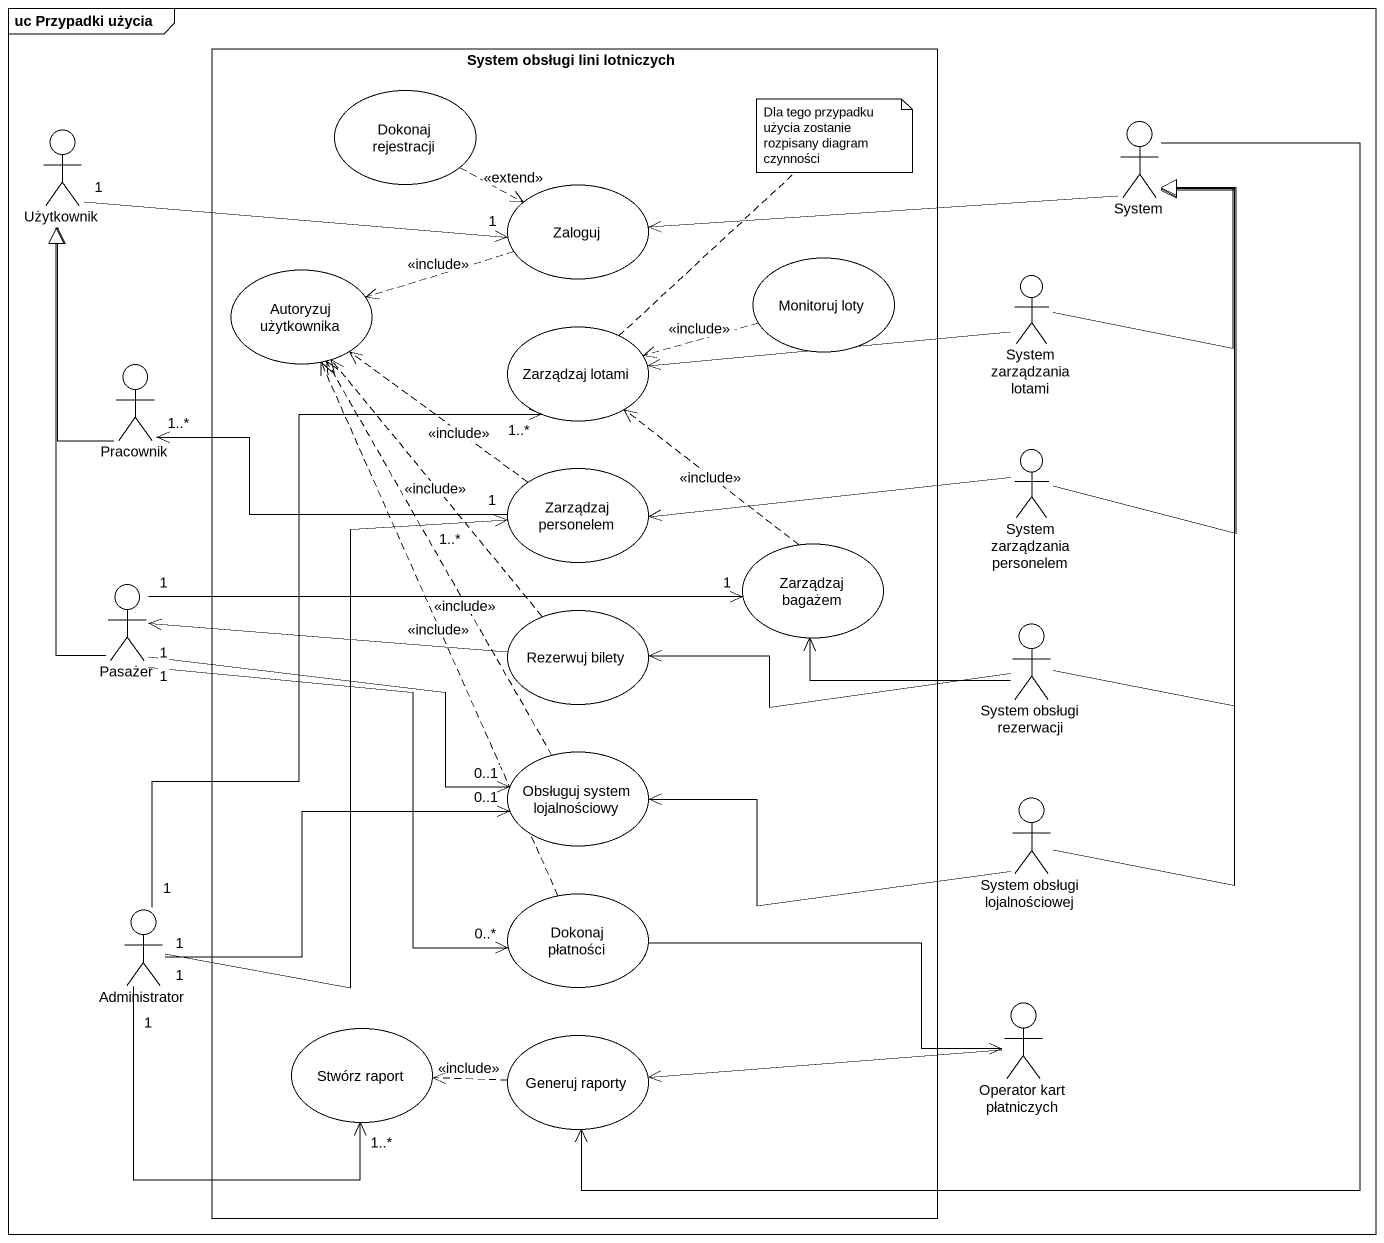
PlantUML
@startuml
mainframe uc Przypadki użycia
rectangle "System obsługi lini lotniczych" as System_obsługi_lini {
  usecase "Dokonaj rejestracji" as Dokonaj_rejestracji
  usecase Zaloguj
  usecase "Autoryzuj użytkownika" as Autoryzuj_użytkownika
  usecase "Monitoruj loty" as Monitoruj_loty
  usecase "Zarządzaj lotami" as Zarządzaj_lotami
  usecase "Zarządzaj personelem" as Zarządzaj_personelem
  usecase "Zarządzaj bagażem" as Zarządzaj_bagażem
  usecase "Rezerwuj bilety" as Rezerwuj_bilety
  usecase "Obsługuj system lojalnościowy" as Obsługuj_system
  usecase "Dokonaj płatności" as Dokonaj_płatności
  usecase "Stwórz raport" as Stwórz_raport
  usecase "Generuj raporty" as Generuj_raporty
}
actor Użytkownik
actor System
actor "System zarządzania lotami" as System_zarządzania_lotami
actor Pracownik
actor "System zarządzania personelem" as System_zarządzania
actor Pasażer
actor "System obsługi rezerwacji" as System_obsługi_rezerwacji
actor "System obsługi lojalnościowej" as System_obsługi
actor Administrator
actor "Operator kart płatniczych" as Operator_kart_płatniczych
Dokonaj_rejestracji .right.> Zaloguj : <<extend>>
Użytkownik "1" -right-> "1" Zaloguj
System -left-> Zaloguj
Zaloguj .left.> Autoryzuj_użytkownika : <<include>>
Monitoruj_loty .left.> Zarządzaj_lotami : <<include>>
System_zarządzania_lotami -up-|> System
Zarządzaj_lotami <-right- System_zarządzania_lotami
Pracownik -up-|> Użytkownik
Pracownik "1..*" <-right- "1" Zarządzaj_personelem
System_zarządzania -up-|> System
Zarządzaj_personelem .up.> Autoryzuj_użytkownika : <<include>>
Zarządzaj_personelem <-right- System_zarządzania
Zarządzaj_bagażem .up.> Zarządzaj_lotami : <<include>>
Zarządzaj_bagażem "1" <-left- "1" Pasażer
Zarządzaj_bagażem <-right- System_obsługi_rezerwacji
Pasażer -up-|> Użytkownik
Pasażer <-right- Rezerwuj_bilety
Pasażer "1" -right-> "0..1" Obsługuj_system
Pasażer "1" --> "0..*" Dokonaj_płatności
Rezerwuj_bilety .up.> Autoryzuj_użytkownika : <<include>>
Rezerwuj_bilety <-right- System_obsługi_rezerwacji
System_obsługi_rezerwacji -up-|> System
Obsługuj_system .up.> Autoryzuj_użytkownika : <<include>>
Obsługuj_system <-right- System_obsługi
System_obsługi -up-|> System
Administrator "1" -up-> "1..*" Zarządzaj_lotami
Administrator "1" -up-> "1..*" Zarządzaj_personelem
Administrator "1" -right-> "0..1" Obsługuj_system
Administrator "1" -right-> "1..*" Stwórz_raport
Dokonaj_płatności .up.> Autoryzuj_użytkownika : <<include>>
Operator_kart_płatniczych <-left- Dokonaj_płatności
Generuj_raporty <-up- System
Generuj_raporty <-right- Operator_kart_płatniczych
Generuj_raporty .left.> Stwórz_raport : <<include>>
note top of Zarządzaj_lotami : Dla tego przypadku użycia zostanie rozpisany diagram czynności
@enduml
